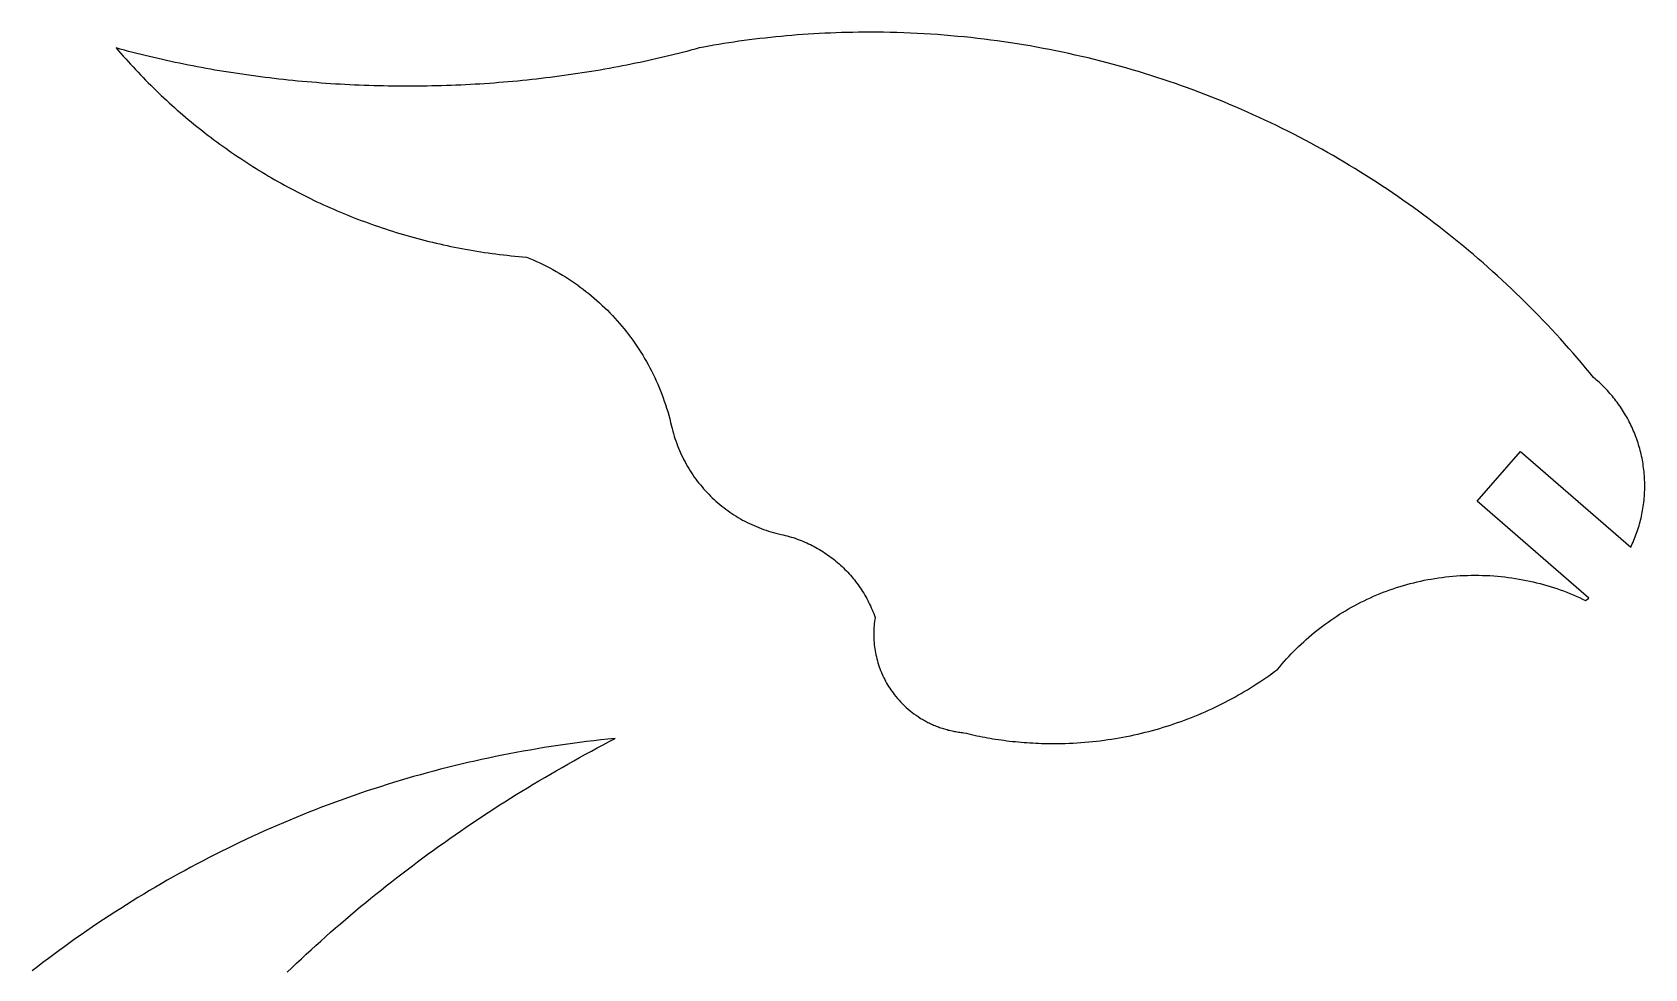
# Model space of a CAD drawing. Extents: x 205 to 567, y 321 to 897.
# Drawn here: x 319.6 to 394.8, y 853.2 to 896.9 of the extents above; entities that cross this region are included whole.
import ezdxf

# ---------------------------------------------------------------- set-up
doc = ezdxf.new("R2010")
doc.units = 0
doc.layers.add('Default_Layer', color=1, linetype='CONTINUOUS')

msp = doc.modelspace()

# ---------------------------------------------------------------- linework, layer by layer
at = {"layer": 'Default_Layer'}
msp.add_lwpolyline([(394.164, 872.892), (394.202, 872.971), (394.24, 873.051), (394.276, 873.131), (394.311, 873.212), (394.345, 873.294), (394.379, 873.377), (394.411, 873.461), (394.442, 873.545), (394.471, 873.631), (394.5, 873.716), (394.528, 873.803), (394.554, 873.89), (394.579, 873.978), (394.603, 874.067), (394.626, 874.156), (394.648, 874.246), (394.669, 874.336), (394.688, 874.427), (394.706, 874.519), (394.723, 874.611), (394.738, 874.704), (394.752, 874.797), (394.765, 874.89), (394.777, 874.985), (394.787, 875.079), (394.796, 875.174), (394.804, 875.27), (394.81, 875.366), (394.815, 875.462), (394.818, 875.559), (394.821, 875.656), (394.821, 875.753), (394.821, 875.848), (394.819, 875.943), (394.815, 876.038), (394.81, 876.132), (394.804, 876.225), (394.797, 876.319), (394.789, 876.412), (394.779, 876.504), (394.767, 876.597), (394.755, 876.688), (394.741, 876.78), (394.726, 876.871), (394.71, 876.961), (394.693, 877.052), (394.674, 877.141), (394.654, 877.231), (394.633, 877.319), (394.611, 877.408), (394.587, 877.496), (394.562, 877.583), (394.536, 877.67), (394.509, 877.756), (394.481, 877.842), (394.452, 877.927), (394.421, 878.012), (394.39, 878.097), (394.357, 878.18), (394.323, 878.263), (394.288, 878.346), (394.252, 878.428), (394.215, 878.51), (394.176, 878.59), (394.137, 878.671), (394.097, 878.75), (394.055, 878.829), (394.013, 878.908), (393.969, 878.986), (393.925, 879.063), (393.879, 879.139), (393.833, 879.215), (393.785, 879.29), (393.736, 879.365), (393.687, 879.438), (393.636, 879.511), (393.585, 879.584), (393.532, 879.655), (393.479, 879.726), (393.425, 879.796), (393.37, 879.866), (393.313, 879.935), (393.256, 880.002), (393.198, 880.07), (393.139, 880.136), (393.08, 880.202), (393.019, 880.266), (392.958, 880.33), (392.895, 880.394), (392.832, 880.456), (392.768, 880.517), (392.703, 880.578), (392.637, 880.638), (392.571, 880.697), (392.503, 880.755), (392.435, 880.812), (392.246, 881.043), (392.056, 881.272), (391.864, 881.5), (391.67, 881.727), (391.475, 881.952), (391.279, 882.176), (391.081, 882.399), (390.882, 882.62), (390.681, 882.84), (390.478, 883.058), (390.275, 883.275), (390.07, 883.491), (389.863, 883.705), (389.655, 883.918), (389.446, 884.129), (389.235, 884.339), (389.023, 884.547), (388.81, 884.754), (388.595, 884.96), (388.378, 885.164), (388.161, 885.366), (387.942, 885.568), (387.722, 885.767), (387.5, 885.965), (387.277, 886.162), (387.053, 886.357), (386.827, 886.551), (386.601, 886.743), (386.372, 886.933), (386.143, 887.122), (385.912, 887.31), (385.68, 887.496), (385.447, 887.68), (385.213, 887.863), (384.977, 888.044), (384.74, 888.223), (384.502, 888.401), (384.262, 888.578), (384.021, 888.752), (383.78, 888.925), (383.536, 889.097), (383.292, 889.267), (383.047, 889.435), (382.8, 889.602), (382.552, 889.767), (382.303, 889.93), (382.053, 890.091), (381.802, 890.251), (381.549, 890.41), (381.296, 890.566), (381.041, 890.721), (380.785, 890.874), (380.528, 891.025), (380.27, 891.175), (380.011, 891.323), (379.751, 891.469), (379.49, 891.614), (379.227, 891.757), (378.964, 891.897), (378.699, 892.037), (378.434, 892.174), (378.167, 892.31), (377.9, 892.443), (377.631, 892.575), (377.361, 892.706), (377.091, 892.834), (376.819, 892.961), (376.546, 893.085), (376.272, 893.208), (375.998, 893.329), (375.722, 893.449), (375.445, 893.566), (375.168, 893.681), (374.889, 893.795), (374.61, 893.907), (374.329, 894.017), (374.048, 894.125), (373.766, 894.231), (373.483, 894.335), (373.199, 894.437), (372.914, 894.537), (372.628, 894.636), (372.341, 894.732), (372.053, 894.826), (371.765, 894.919), (371.475, 895.009), (371.185, 895.098), (370.894, 895.185), (370.602, 895.269), (370.31, 895.352), (370.016, 895.432), (369.722, 895.511), (369.426, 895.587), (369.13, 895.662), (368.834, 895.734), (368.536, 895.805), (368.238, 895.873), (367.939, 895.94), (367.639, 896.004), (367.338, 896.066), (367.037, 896.126), (366.735, 896.184), (366.432, 896.24), (366.128, 896.294), (365.824, 896.346), (365.519, 896.395), (365.213, 896.443), (364.907, 896.488), (364.6, 896.531), (364.292, 896.573), (363.983, 896.611), (363.674, 896.648), (363.365, 896.683), (363.054, 896.715), (362.743, 896.745), (362.431, 896.774), (362.119, 896.799), (361.806, 896.823), (361.493, 896.844), (361.179, 896.864), (360.864, 896.881), (360.548, 896.895), (360.233, 896.908), (359.916, 896.918), (359.599, 896.926), (359.281, 896.932), (358.963, 896.935), (358.645, 896.936), (358.381, 896.935), (358.117, 896.933), (357.855, 896.929), (357.592, 896.924), (357.331, 896.917), (357.069, 896.908), (356.809, 896.899), (356.549, 896.887), (356.291, 896.874), (356.033, 896.86), (355.775, 896.844), (355.519, 896.827), (355.264, 896.808), (355.01, 896.788), (354.757, 896.767), (354.505, 896.744), (354.255, 896.72), (354.006, 896.694), (353.758, 896.667), (353.511, 896.639), (353.266, 896.61), (353.023, 896.579), (352.781, 896.547), (352.541, 896.513), (352.302, 896.478), (352.065, 896.442), (351.83, 896.405), (351.596, 896.367), (351.365, 896.327), (351.135, 896.286), (350.908, 896.244), (350.682, 896.201), (350.491, 896.148), (350.298, 896.096), (350.104, 896.044), (349.91, 895.994), (349.715, 895.944), (349.519, 895.895), (349.322, 895.846), (349.124, 895.798), (348.926, 895.751), (348.727, 895.705), (348.527, 895.659), (348.326, 895.615), (348.124, 895.571), (347.922, 895.527), (347.719, 895.485), (347.515, 895.443), (347.31, 895.402), (347.105, 895.362), (346.899, 895.322), (346.693, 895.284), (346.485, 895.246), (346.277, 895.209), (346.069, 895.172), (345.859, 895.137), (345.65, 895.102), (345.439, 895.068), (345.228, 895.035), (345.016, 895.003), (344.804, 894.971), (344.591, 894.941), (344.377, 894.911), (344.163, 894.882), (343.948, 894.854), (343.733, 894.826), (343.518, 894.8), (343.301, 894.774), (343.085, 894.749), (342.867, 894.726), (342.65, 894.702), (342.431, 894.68), (342.213, 894.659), (341.993, 894.638), (341.774, 894.619), (341.554, 894.6), (341.333, 894.582), (341.112, 894.565), (340.891, 894.549), (340.669, 894.534), (340.447, 894.519), (340.225, 894.506), (340.002, 894.493), (339.779, 894.482), (339.555, 894.471), (339.331, 894.461), (339.107, 894.452), (338.882, 894.444), (338.657, 894.437), (338.432, 894.431), (338.207, 894.426), (337.981, 894.422), (337.755, 894.418), (337.529, 894.416), (337.302, 894.415), (337.076, 894.414), (336.849, 894.415), (336.623, 894.416), (336.396, 894.418), (336.17, 894.422), (335.945, 894.426), (335.719, 894.431), (335.494, 894.437), (335.269, 894.444), (335.045, 894.452), (334.82, 894.461), (334.596, 894.471), (334.373, 894.482), (334.15, 894.493), (333.927, 894.506), (333.704, 894.519), (333.482, 894.534), (333.261, 894.549), (333.039, 894.565), (332.818, 894.582), (332.598, 894.6), (332.378, 894.619), (332.158, 894.638), (331.939, 894.659), (331.72, 894.68), (331.502, 894.702), (331.284, 894.726), (331.067, 894.749), (330.85, 894.774), (330.634, 894.8), (330.418, 894.826), (330.203, 894.854), (329.988, 894.882), (329.774, 894.911), (329.561, 894.941), (329.348, 894.971), (329.135, 895.003), (328.924, 895.035), (328.712, 895.068), (328.502, 895.102), (328.292, 895.137), (328.083, 895.172), (327.874, 895.209), (327.666, 895.246), (327.459, 895.284), (327.252, 895.322), (327.046, 895.362), (326.841, 895.402), (326.636, 895.443), (326.433, 895.485), (326.23, 895.527), (326.027, 895.571), (325.826, 895.615), (325.625, 895.659), (325.425, 895.705), (325.226, 895.751), (325.027, 895.798), (324.829, 895.846), (324.633, 895.895), (324.437, 895.944), (324.241, 895.994), (324.047, 896.044), (323.853, 896.096), (323.661, 896.148), (323.469, 896.201), (323.58, 896.072), (323.691, 895.944), (323.803, 895.816), (323.916, 895.69), (324.03, 895.564), (324.144, 895.438), (324.259, 895.314), (324.375, 895.19), (324.491, 895.066), (324.609, 894.944), (324.727, 894.822), (324.845, 894.701), (324.965, 894.58), (325.085, 894.461), (325.205, 894.342), (325.327, 894.224), (325.449, 894.106), (325.572, 893.99), (325.696, 893.874), (325.82, 893.758), (325.945, 893.644), (326.07, 893.53), (326.197, 893.417), (326.324, 893.305), (326.451, 893.194), (326.58, 893.083), (326.709, 892.973), (326.838, 892.864), (326.969, 892.756), (327.1, 892.648), (327.231, 892.541), (327.364, 892.435), (327.497, 892.33), (327.63, 892.226), (327.764, 892.122), (327.899, 892.019), (328.035, 891.917), (328.171, 891.816), (328.308, 891.716), (328.445, 891.616), (328.583, 891.517), (328.722, 891.419), (328.861, 891.322), (329.001, 891.226), (329.141, 891.13), (329.282, 891.036), (329.424, 890.942), (329.566, 890.849), (329.709, 890.757), (329.853, 890.666), (329.997, 890.575), (330.142, 890.486), (330.287, 890.397), (330.433, 890.309), (330.579, 890.222), (330.726, 890.136), (330.874, 890.051), (331.022, 889.967), (331.171, 889.883), (331.32, 889.8), (331.47, 889.719), (331.62, 889.638), (331.771, 889.558), (331.922, 889.479), (332.075, 889.401), (332.227, 889.324), (332.38, 889.247), (332.534, 889.172), (332.688, 889.097), (332.843, 889.024), (332.998, 888.951), (333.154, 888.879), (333.31, 888.808), (333.467, 888.738), (333.625, 888.669), (333.782, 888.601), (333.941, 888.534), (334.1, 888.468), (334.259, 888.403), (334.419, 888.339), (334.579, 888.275), (334.74, 888.213), (334.902, 888.152), (335.064, 888.091), (335.226, 888.032), (335.389, 887.973), (335.552, 887.916), (335.716, 887.859), (335.88, 887.803), (336.045, 887.749), (336.21, 887.695), (336.376, 887.643), (336.542, 887.591), (336.709, 887.54), (336.876, 887.491), (337.043, 887.442), (337.211, 887.394), (337.38, 887.348), (337.549, 887.302), (337.718, 887.257), (337.888, 887.214), (338.058, 887.171), (338.228, 887.13), (338.4, 887.089), (338.571, 887.05), (338.743, 887.011), (338.915, 886.974), (339.088, 886.938), (339.261, 886.902), (339.434, 886.868), (339.608, 886.835), (339.783, 886.803), (339.957, 886.772), (340.133, 886.742), (340.308, 886.713), (340.484, 886.685), (340.66, 886.658), (340.837, 886.632), (341.014, 886.607), (341.192, 886.584), (341.369, 886.561), (341.548, 886.54), (341.726, 886.52), (341.905, 886.5), (342.084, 886.482), (342.264, 886.465), (342.444, 886.449), (342.624, 886.434), (342.783, 886.369), (342.94, 886.302), (343.097, 886.233), (343.251, 886.161), (343.405, 886.087), (343.557, 886.011), (343.707, 885.933), (343.857, 885.853), (344.004, 885.771), (344.151, 885.686), (344.296, 885.6), (344.439, 885.511), (344.581, 885.421), (344.721, 885.328), (344.86, 885.234), (344.998, 885.137), (345.133, 885.039), (345.268, 884.938), (345.4, 884.836), (345.531, 884.732), (345.66, 884.626), (345.788, 884.518), (345.914, 884.408), (346.038, 884.296), (346.16, 884.183), (346.281, 884.068), (346.4, 883.951), (346.517, 883.832), (346.633, 883.712), (346.746, 883.589), (346.858, 883.466), (346.968, 883.34), (347.076, 883.213), (347.182, 883.084), (347.286, 882.954), (347.388, 882.821), (347.489, 882.688), (347.587, 882.553), (347.683, 882.416), (347.778, 882.278), (347.87, 882.138), (347.96, 881.996), (348.048, 881.854), (348.135, 881.709), (348.219, 881.564), (348.301, 881.417), (348.38, 881.268), (348.458, 881.118), (348.533, 880.967), (348.607, 880.815), (348.678, 880.661), (348.746, 880.505), (348.813, 880.349), (348.877, 880.191), (348.939, 880.032), (348.999, 879.872), (349.056, 879.711), (349.111, 879.548), (349.164, 879.384), (349.214, 879.219), (349.262, 879.053), (349.308, 878.886), (349.351, 878.717), (349.391, 878.548), (349.42, 878.429), (349.451, 878.312), (349.483, 878.195), (349.518, 878.079), (349.554, 877.964), (349.593, 877.85), (349.633, 877.737), (349.675, 877.624), (349.72, 877.513), (349.766, 877.403), (349.813, 877.294), (349.863, 877.186), (349.915, 877.079), (349.968, 876.973), (350.023, 876.869), (350.08, 876.765), (350.139, 876.663), (350.199, 876.561), (350.261, 876.461), (350.325, 876.362), (350.39, 876.265), (350.457, 876.168), (350.525, 876.073), (350.596, 875.979), (350.667, 875.887), (350.741, 875.795), (350.816, 875.706), (350.892, 875.617), (350.97, 875.53), (351.049, 875.444), (351.13, 875.36), (351.213, 875.277), (351.297, 875.195), (351.382, 875.115), (351.468, 875.037), (351.556, 874.96), (351.646, 874.884), (351.736, 874.81), (351.828, 874.738), (351.922, 874.667), (352.016, 874.598), (352.112, 874.53), (352.209, 874.464), (352.308, 874.4), (352.407, 874.337), (352.508, 874.276), (352.61, 874.217), (352.713, 874.159), (352.817, 874.104), (352.923, 874.05), (353.029, 873.997), (353.137, 873.947), (353.245, 873.898), (353.355, 873.852), (353.466, 873.807), (353.577, 873.764), (353.69, 873.723), (353.804, 873.683), (353.918, 873.646), (354.034, 873.611), (354.15, 873.577), (354.267, 873.546), (354.386, 873.517), (354.505, 873.489), (354.601, 873.467), (354.696, 873.444), (354.791, 873.419), (354.886, 873.393), (354.979, 873.365), (355.072, 873.336), (355.165, 873.305), (355.256, 873.273), (355.347, 873.24), (355.437, 873.205), (355.527, 873.169), (355.615, 873.131), (355.703, 873.092), (355.79, 873.052), (355.877, 873.01), (355.962, 872.968), (356.047, 872.923), (356.131, 872.878), (356.214, 872.831), (356.296, 872.783), (356.377, 872.734), (356.458, 872.684), (356.538, 872.632), (356.616, 872.579), (356.694, 872.525), (356.771, 872.47), (356.847, 872.414), (356.922, 872.356), (356.996, 872.297), (357.069, 872.237), (357.142, 872.176), (357.213, 872.114), (357.283, 872.051), (357.352, 871.987), (357.42, 871.921), (357.487, 871.855), (357.553, 871.787), (357.618, 871.719), (357.682, 871.649), (357.745, 871.578), (357.807, 871.507), (357.868, 871.434), (357.927, 871.361), (357.986, 871.286), (358.043, 871.21), (358.099, 871.134), (358.154, 871.056), (358.208, 870.978), (358.26, 870.899), (358.312, 870.819), (358.362, 870.738), (358.411, 870.656), (358.459, 870.573), (358.505, 870.489), (358.55, 870.405), (358.594, 870.319), (358.637, 870.233), (358.678, 870.146), (358.718, 870.058), (358.757, 869.97), (358.795, 869.881), (358.831, 869.79), (358.865, 869.7), (358.899, 869.608), (358.884, 869.519), (358.871, 869.426), (358.859, 869.331), (358.85, 869.234), (358.842, 869.134), (358.837, 869.033), (358.834, 868.931), (358.832, 868.828), (358.834, 868.729), (358.837, 868.63), (358.842, 868.531), (358.849, 868.433), (358.858, 868.336), (358.87, 868.239), (358.883, 868.143), (358.898, 868.048), (358.915, 867.953), (358.934, 867.859), (358.955, 867.765), (358.978, 867.673), (359.003, 867.581), (359.029, 867.49), (359.057, 867.4), (359.087, 867.31), (359.119, 867.222), (359.152, 867.134), (359.188, 867.047), (359.225, 866.962), (359.263, 866.877), (359.303, 866.793), (359.345, 866.71), (359.388, 866.628), (359.433, 866.547), (359.48, 866.468), (359.528, 866.389), (359.577, 866.311), (359.628, 866.235), (359.681, 866.16), (359.735, 866.086), (359.79, 866.013), (359.863, 865.921), (359.939, 865.83), (360.016, 865.742), (360.096, 865.656), (360.178, 865.572), (360.262, 865.49), (360.348, 865.41), (360.435, 865.332), (360.525, 865.257), (360.617, 865.184), (360.71, 865.113), (360.806, 865.044), (360.903, 864.978), (361.002, 864.914), (361.052, 864.883), (361.102, 864.853), (361.153, 864.824), (361.204, 864.794), (361.256, 864.766), (361.308, 864.738), (361.361, 864.711), (361.414, 864.685), (361.467, 864.659), (361.521, 864.634), (361.575, 864.609), (361.629, 864.586), (361.684, 864.562), (361.739, 864.54), (361.795, 864.518), (361.851, 864.497), (361.907, 864.477), (361.964, 864.457), (362.02, 864.438), (362.078, 864.42), (362.135, 864.403), (362.193, 864.386), (362.252, 864.37), (362.31, 864.354), (362.369, 864.34), (362.428, 864.326), (362.488, 864.313), (362.548, 864.3), (362.608, 864.289), (362.668, 864.278), (362.729, 864.268), (362.79, 864.259), (362.851, 864.25), (362.913, 864.242), (362.974, 864.236), (363.036, 864.229), (363.155, 864.2), (363.274, 864.171), (363.395, 864.142), (363.516, 864.115), (363.639, 864.089), (363.762, 864.063), (363.887, 864.038), (364.012, 864.014), (364.138, 863.991), (364.265, 863.969), (364.393, 863.948), (364.522, 863.927), (364.651, 863.908), (364.781, 863.889), (364.912, 863.872), (365.044, 863.855), (365.176, 863.839), (365.309, 863.824), (365.442, 863.811), (365.576, 863.798), (365.711, 863.786), (365.846, 863.775), (365.982, 863.765), (366.118, 863.756), (366.255, 863.748), (366.392, 863.741), (366.53, 863.736), (366.668, 863.731), (366.806, 863.727), (366.945, 863.724), (367.084, 863.723), (367.223, 863.722), (367.407, 863.723), (367.591, 863.726), (367.774, 863.731), (367.957, 863.737), (368.14, 863.746), (368.322, 863.756), (368.503, 863.768), (368.684, 863.782), (368.865, 863.798), (369.045, 863.816), (369.224, 863.835), (369.403, 863.856), (369.581, 863.879), (369.759, 863.904), (369.936, 863.931), (370.112, 863.959), (370.288, 863.989), (370.463, 864.021), (370.638, 864.054), (370.812, 864.089), (370.985, 864.126), (371.158, 864.165), (371.33, 864.205), (371.501, 864.247), (371.672, 864.291), (371.842, 864.336), (372.011, 864.383), (372.18, 864.431), (372.347, 864.481), (372.514, 864.533), (372.681, 864.586), (372.846, 864.641), (373.011, 864.698), (373.175, 864.756), (373.338, 864.816), (373.5, 864.877), (373.662, 864.94), (373.822, 865.004), (373.982, 865.07), (374.141, 865.137), (374.299, 865.206), (374.457, 865.276), (374.613, 865.348), (374.769, 865.421), (374.923, 865.496), (375.077, 865.572), (375.23, 865.65), (375.382, 865.729), (375.532, 865.809), (375.682, 865.891), (375.831, 865.974), (375.98, 866.059), (376.127, 866.145), (376.273, 866.233), (376.418, 866.321), (376.562, 866.412), (376.705, 866.503), (376.847, 866.596), (376.988, 866.69), (377.128, 866.785), (377.267, 866.882), (377.404, 866.98), (377.541, 867.08), (377.677, 867.18), (377.78, 867.306), (377.885, 867.43), (377.992, 867.552), (378.101, 867.673), (378.211, 867.793), (378.322, 867.911), (378.435, 868.028), (378.55, 868.143), (378.666, 868.256), (378.784, 868.368), (378.903, 868.478), (379.024, 868.587), (379.146, 868.693), (379.269, 868.799), (379.394, 868.902), (379.52, 869.004), (379.648, 869.104), (379.777, 869.203), (379.907, 869.299), (380.039, 869.394), (380.172, 869.488), (380.306, 869.579), (380.442, 869.669), (380.579, 869.756), (380.717, 869.842), (380.856, 869.926), (380.997, 870.008), (381.139, 870.089), (381.282, 870.167), (381.426, 870.244), (381.571, 870.318), (381.717, 870.391), (381.865, 870.461), (382.013, 870.53), (382.163, 870.596), (382.314, 870.661), (382.466, 870.723), (382.618, 870.784), (382.772, 870.842), (382.927, 870.899), (383.083, 870.953), (383.24, 871.005), (383.397, 871.055), (383.556, 871.103), (383.716, 871.148), (383.876, 871.192), (384.037, 871.233), (384.2, 871.272), (384.363, 871.309), (384.527, 871.343), (384.691, 871.375), (384.857, 871.405), (385.023, 871.433), (385.19, 871.458), (385.358, 871.481), (385.527, 871.502), (385.696, 871.52), (385.866, 871.536), (386.036, 871.55), (386.208, 871.561), (386.38, 871.57), (386.552, 871.576), (386.725, 871.579), (386.899, 871.581), (387.075, 871.579), (387.25, 871.576), (387.424, 871.569), (387.597, 871.561), (387.77, 871.549), (387.942, 871.536), (388.113, 871.52), (388.284, 871.501), (388.453, 871.48), (388.622, 871.457), (388.79, 871.432), (388.957, 871.404), (389.123, 871.374), (389.288, 871.342), (389.452, 871.307), (389.614, 871.27), (389.776, 871.232), (389.937, 871.19), (390.097, 871.147), (390.255, 871.102), (390.412, 871.055), (390.568, 871.005), (390.723, 870.954), (390.876, 870.9), (391.028, 870.845), (391.179, 870.787), (391.328, 870.728), (391.476, 870.667), (391.623, 870.603), (391.768, 870.538), (391.912, 870.471), (392.054, 870.403), (392.147, 870.469), (392.212, 870.518), (387.001, 875.043), (389.016, 877.363), (394.164, 872.892)], close=True, dxfattribs=at)
msp.add_lwpolyline([(331.448, 853.042), (331.67, 853.253), (331.893, 853.464), (332.117, 853.673), (332.342, 853.882), (332.568, 854.089), (332.795, 854.296), (333.023, 854.501), (333.252, 854.705), (333.482, 854.908), (333.713, 855.11), (333.945, 855.311), (334.177, 855.511), (334.411, 855.71), (334.646, 855.908), (334.882, 856.105), (335.119, 856.301), (335.357, 856.495), (335.596, 856.689), (335.836, 856.881), (336.077, 857.073), (336.318, 857.263), (336.561, 857.452), (336.805, 857.64), (337.049, 857.827), (337.295, 858.013), (337.542, 858.198), (337.789, 858.382), (338.038, 858.565), (338.287, 858.746), (338.538, 858.926), (338.789, 859.106), (339.042, 859.284), (339.295, 859.461), (339.549, 859.637), (339.804, 859.812), (340.06, 859.986), (340.317, 860.158), (340.575, 860.33), (340.834, 860.5), (341.094, 860.669), (341.355, 860.837), (341.616, 861.004), (341.879, 861.17), (342.143, 861.335), (342.407, 861.498), (342.672, 861.661), (342.939, 861.822), (343.206, 861.982), (343.474, 862.141), (343.743, 862.299), (344.013, 862.455), (344.284, 862.611), (344.556, 862.765), (344.828, 862.918), (345.102, 863.07), (345.376, 863.221), (345.651, 863.37), (345.928, 863.519), (346.205, 863.666), (346.483, 863.812), (346.761, 863.957), (346.427, 863.924), (346.093, 863.888), (345.76, 863.85), (345.427, 863.81), (345.095, 863.769), (344.764, 863.725), (344.434, 863.679), (344.104, 863.631), (343.775, 863.582), (343.447, 863.53), (343.119, 863.476), (342.793, 863.42), (342.467, 863.363), (342.141, 863.303), (341.817, 863.241), (341.493, 863.178), (341.17, 863.112), (340.848, 863.045), (340.526, 862.975), (340.206, 862.904), (339.886, 862.831), (339.567, 862.756), (339.249, 862.679), (338.931, 862.6), (338.615, 862.519), (338.299, 862.436), (337.984, 862.352), (337.67, 862.265), (337.356, 862.177), (337.044, 862.086), (336.732, 861.994), (336.422, 861.9), (336.112, 861.805), (335.803, 861.707), (335.495, 861.607), (335.187, 861.506), (334.881, 861.403), (334.575, 861.298), (334.271, 861.191), (333.967, 861.083), (333.664, 860.973), (333.362, 860.86), (333.061, 860.746), (332.761, 860.631), (332.462, 860.513), (332.164, 860.394), (331.867, 860.273), (331.57, 860.15), (331.275, 860.026), (330.981, 859.9), (330.687, 859.772), (330.395, 859.642), (330.103, 859.51), (329.813, 859.377), (329.523, 859.242), (329.234, 859.106), (328.947, 858.968), (328.66, 858.828), (328.375, 858.686), (328.09, 858.543), (327.807, 858.398), (327.524, 858.251), (327.243, 858.103), (326.962, 857.953), (326.683, 857.801), (326.405, 857.648), (326.127, 857.493), (325.851, 857.336), (325.576, 857.178), (325.302, 857.018), (325.029, 856.857), (324.757, 856.694), (324.486, 856.529), (324.216, 856.363), (323.947, 856.195), (323.68, 856.026), (323.413, 855.855), (323.148, 855.682), (322.884, 855.508), (322.62, 855.333), (322.358, 855.156), (322.098, 854.977), (321.838, 854.797), (321.579, 854.615), (321.322, 854.431), (321.066, 854.247), (320.81, 854.06), (320.557, 853.872), (320.304, 853.683), (320.052, 853.492), (319.802, 853.3), (319.553, 853.106)], dxfattribs=at)

doc.saveas('drawing.dxf')
